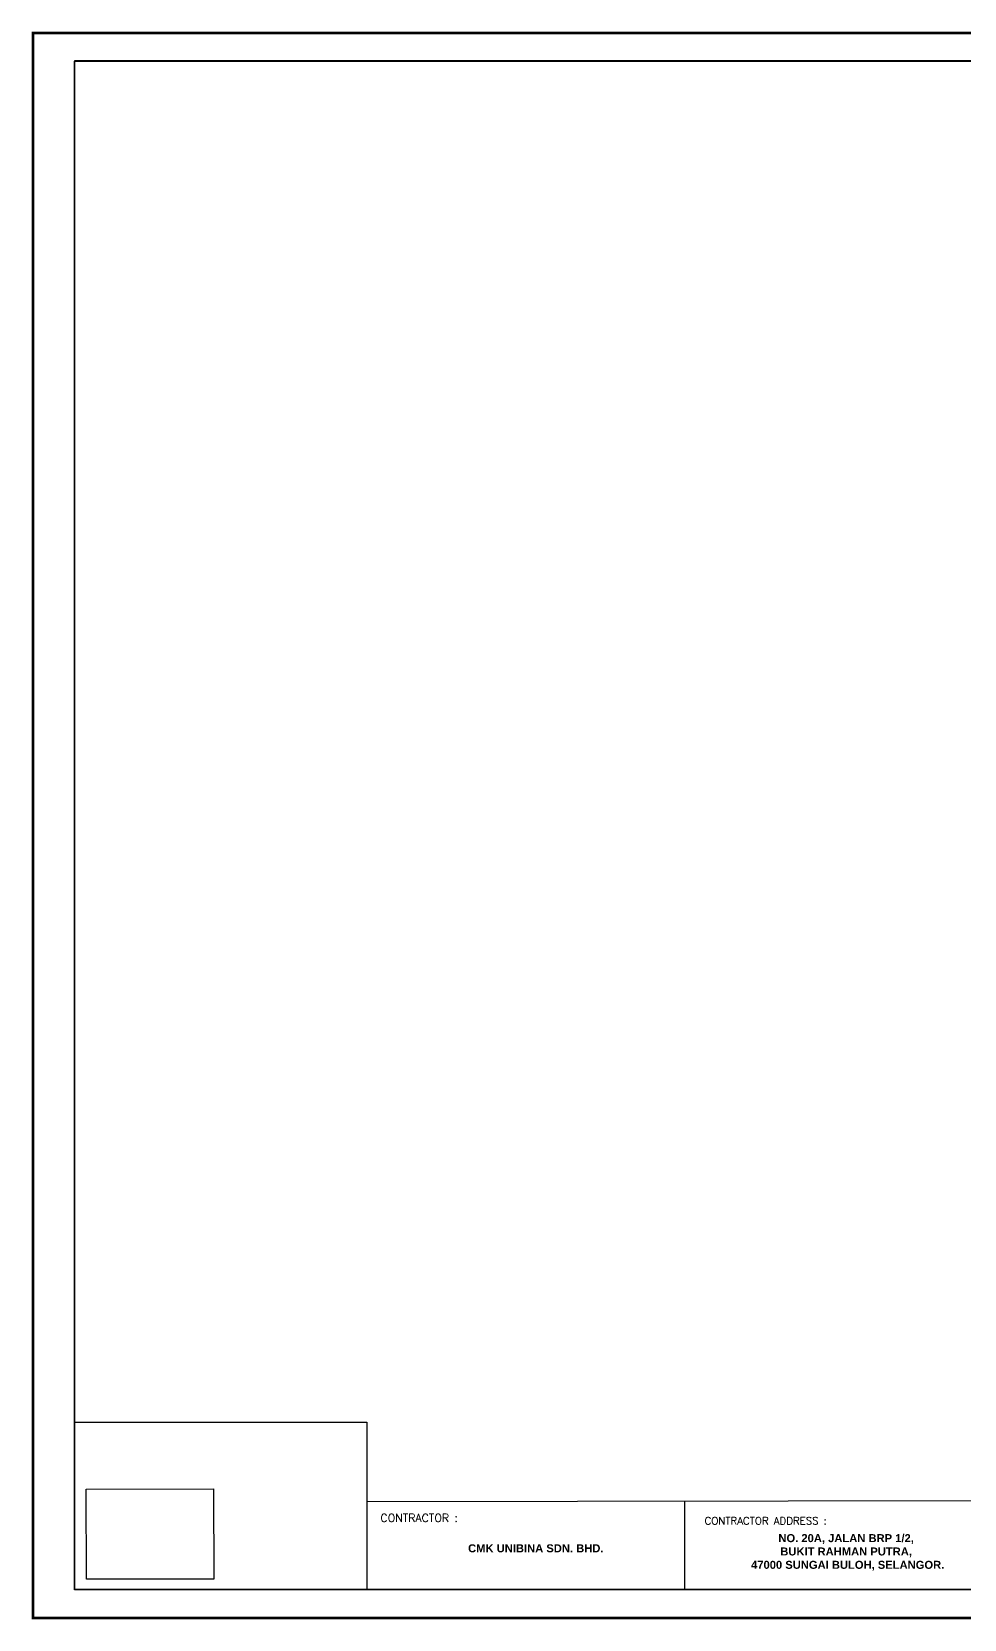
# Model space of a CAD drawing. Header units: inches. Extents: x -2907330 to 774627, y -12404360 to 10502691.
# Drawn here: x 12870 to 13842, y 2212 to 3867 of the extents above; entities that cross this region are included whole.
import ezdxf
from ezdxf.enums import TextEntityAlignment as Align

# ---------------------------------------------------------------- set-up
doc = ezdxf.new("R2010")
doc.units = ezdxf.units.IN
doc.header["$MEASUREMENT"] = 0
doc.styles.add('Arial_Black', font='ariblk.ttf', dxfattribs={"height": 1})
doc.styles.add('Simplex.shk', font='simplex.shx', dxfattribs={"height": 1.75})
picture_1 = doc.add_image_def('image1.png', size_in_pixel=(267, 189))

msp = doc.modelspace()

# ---------------------------------------------------------------- linework, layer by layer
at = {"color": 7, "linetype": 'Continuous'}
msp.add_line((13219.3, 2334.9), (15221.4, 2337.8), dxfattribs=at)
at = {"linetype": 'Continuous'}
msp.add_line((13550.5, 2334.9), (13550.5, 2242.6), dxfattribs=at)
at = {"linetype": 'Continuous', "const_width": 2.7}
msp.add_lwpolyline([(15264.6, 3866), (12871.1, 3866), (12871.1, 2213.3), (15264.6, 2213.3)], close=True, dxfattribs=at)
for points in [[(12914.4, 3836.7), (15221.3, 3836.7), (15221.3, 2242.6), (12914.4, 2242.6)], [(12914.6, 3837.3), (15221.4, 3837.3), (15221.4, 2243.1), (12914.6, 2243.1)], [(13219.3, 2242.6), (12914.4, 2242.6), (12914.4, 2417.5), (13219.3, 2417.5)]]:
    msp.add_lwpolyline(points, close=True)

# ---------------------------------------------------------------- texts
at = {"style": 'Simplex.shk'}
for s, height, p in [('CONTRACTOR :', 8.347, (13273.9, 2317.6)), ('CONTRACTOR ADDRESS :', 7.791, (13635.3, 2314.6))]:
    msp.add_text(s, height=height, dxfattribs=at).set_placement(p, align=Align.MIDDLE_CENTER)
at = {"char_height": 8.347, "attachment_point": 1, "style": 'Arial_Black'}
for s, width, insert in [('\\pxqc;{\\fArial|b1|i0|c0|p34;NO. 20A, JALAN BRP 1/2,\\PBUKIT RAHMAN PUTRA,\\P 47000 SUNGAI BULOH, SELANGOR.}', 247.027, (13595.6, 2300.7)), ('\\pxqc,t22;{\\fArial|b1|i0|c0|p34;CMK UNIBINA SDN. BHD.}', 209.739, (13290.6, 2290.1))]:
    msp.add_mtext_dynamic_manual_height_columns(s, width=width, gutter_width=13.9, heights=[0], dxfattribs=dict(at, insert=insert))

# ---------------------------------------------------------------- pictures from other files: only their frames are drawn
at = {"color": 0, "linetype": 'ByBlock', "lineweight": -2, "transparency": 33554457}
image = msp.add_image(picture_1, insert=(12926.8, 2253.6), size_in_units=(132.9, 94.1), rotation=0.1196, dxfattribs=at)
image.dxf.unprotected_set("ltscale", 0)

doc.saveas('drawing.dxf')
